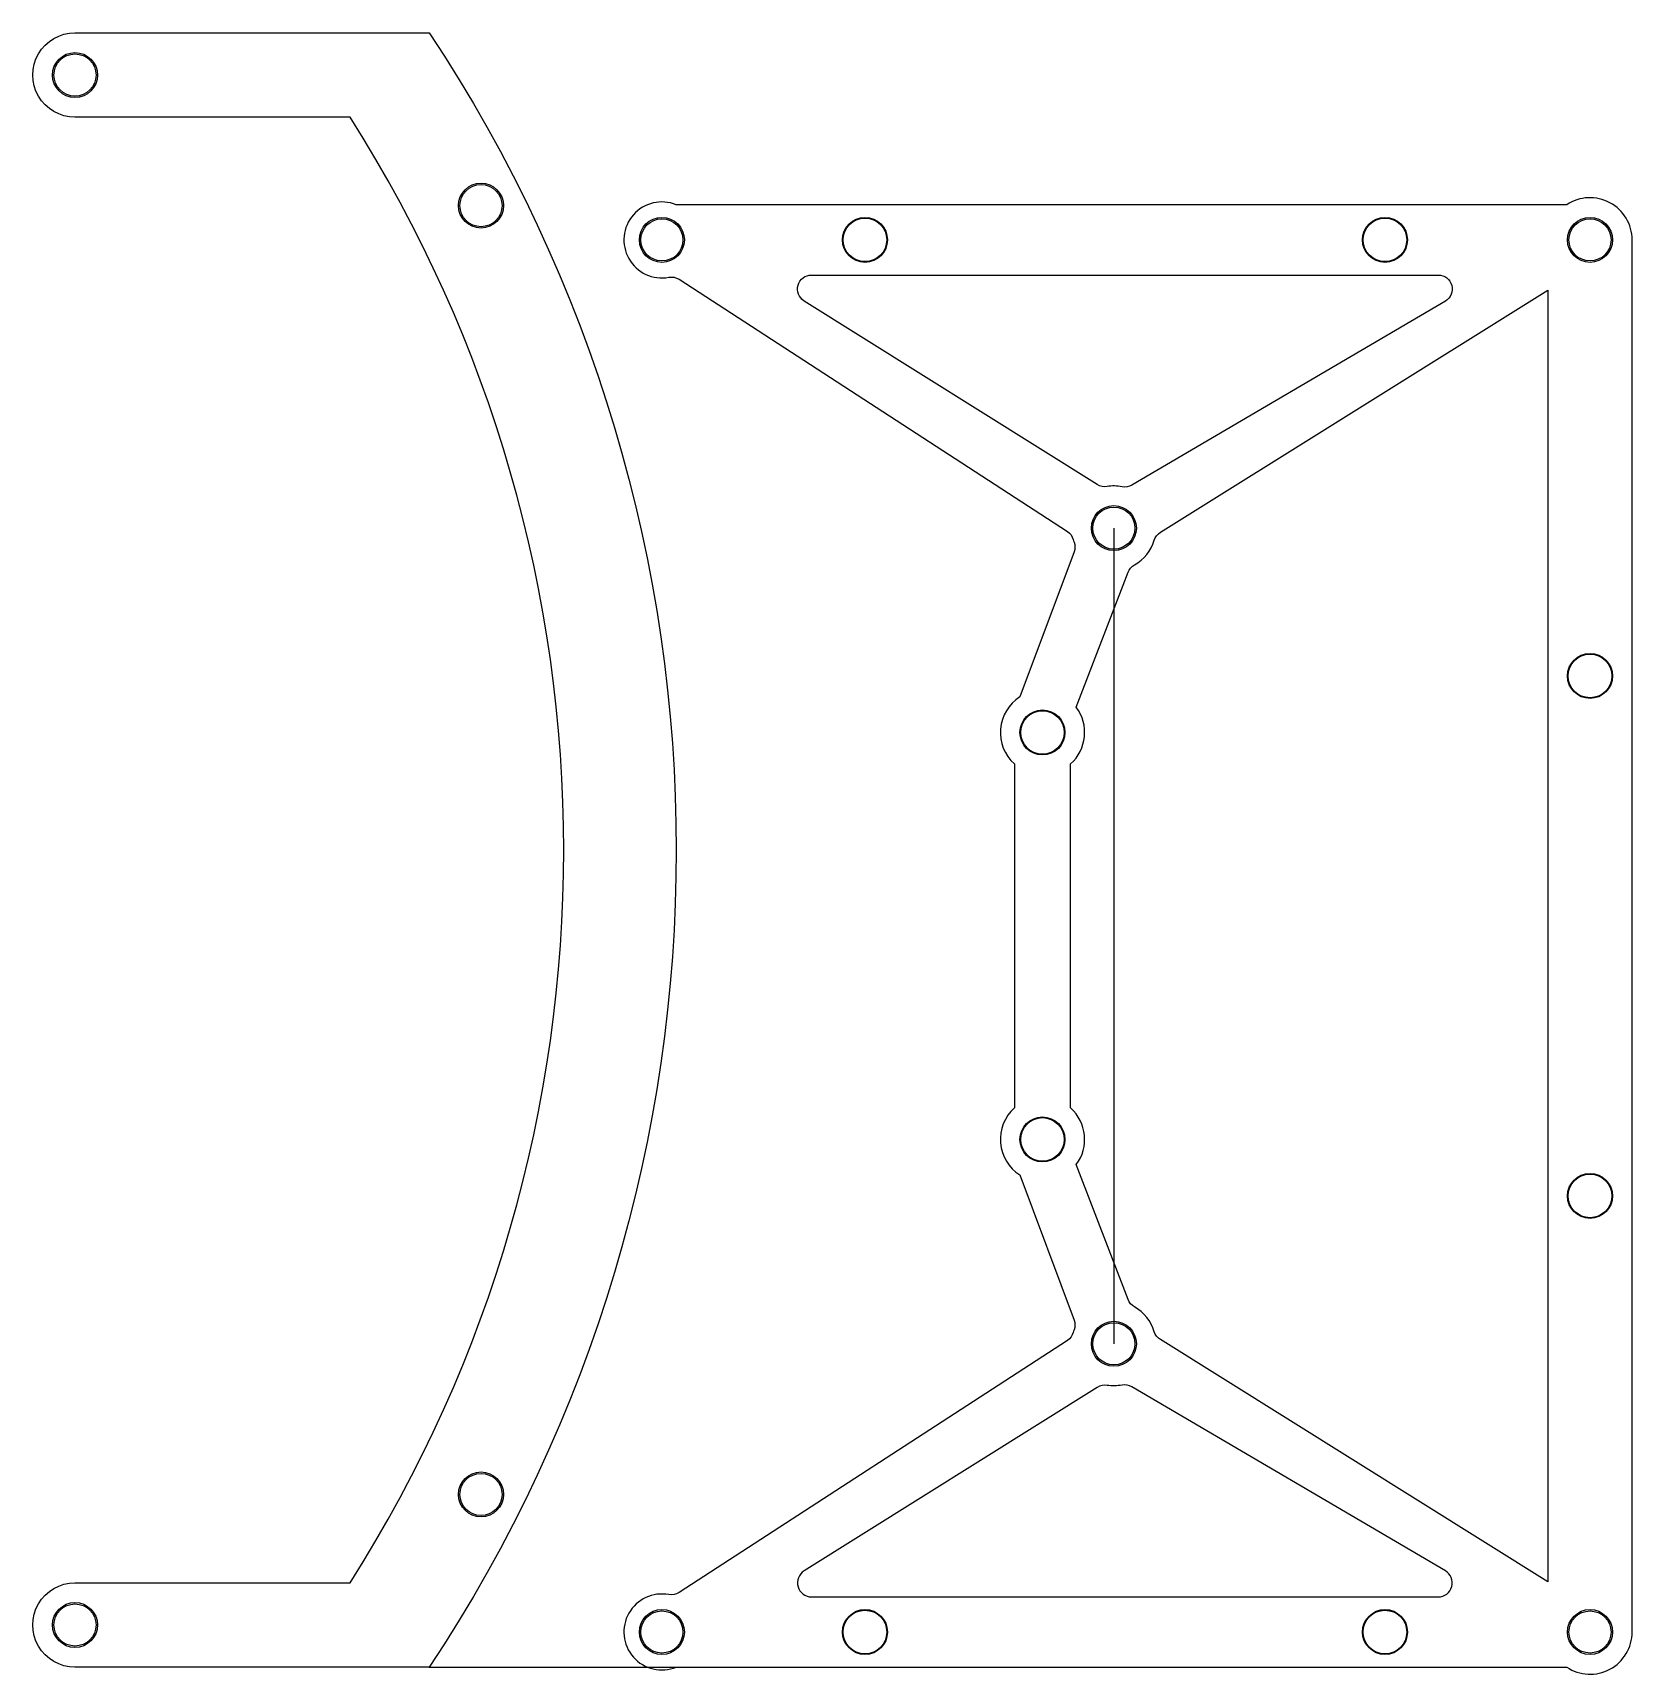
# Model space of a CAD drawing. Header units: inches. Extents: x 0 to 114, y -1 to 116.
import ezdxf

# ---------------------------------------------------------------- set-up
doc = ezdxf.new("R2010")
doc.units = ezdxf.units.IN
doc.header["$MEASUREMENT"] = 0
for name, color, linetype in [('Layer1', 3, 'Continuous'), ('ハンドル2', 5, 'Continuous'), ('穴', 3, 'Continuous')]:
    doc.layers.add(name, color=color, linetype=linetype)

msp = doc.modelspace()

# ---------------------------------------------------------------- linework, layer by layer
for p, q in [((76.92, 81.05), (76.92, 23.01)), ((28.21, 0), (45.78, 0))]:
    msp.add_line(p, q)
for centre, radius in [((3, 113.29), 1.6), ((31.89, 104), 1.6), ((44.76, 101.56), 1.6), ((59.21, 101.56), 1.6), ((96.21, 101.56), 1.6), ((110.8, 101.56), 1.6), ((76.92, 81.05), 1.6), ((76.92, 81.05), 1.5), ((110.8, 70.53), 1.6), ((71.84, 66.51), 1.6), ((71.84, 37.55), 1.6), ((110.8, 33.53), 1.6), ((76.92, 23.01), 1.6), ((76.92, 23.01), 1.5), ((31.89, 12.29), 1.6), ((3, 3), 1.6), ((44.76, 2.5), 1.6), ((59.21, 2.5), 1.6), ((96.21, 2.5), 1.6), ((110.8, 2.5), 1.6)]:
    msp.add_circle(centre, radius)
at = {"layer": 'Layer1'}
for points in [[(70.23, 35.02), (74.09, 24.69, -0.17579), (74.09, 24.01, 0.016597), (74.03, 23.82, -0.182676), (73.61, 23.25), (45.98, 5.3, -0.191841), (45.25, 5.16, 1.334668), (45.78, 0), (109.14, 0, 0.598235), (113.8, 2.5), (113.8, 101.56, 0.598235), (109.14, 104.06), (45.78, 104.06, 1.334668), (45.25, 98.9, -0.191841), (45.98, 98.76), (73.61, 80.81, -0.182676), (74.03, 80.24, 0.016597), (74.09, 80.05, -0.17579), (74.09, 79.37), (70.23, 69.04, 0.49632), (69.84, 64.27), (69.84, 39.79, 0.49632)], [(100.51, 97.2), (78.19, 84.11, -0.182676), (77.5, 83.99, 0.089124), (76.44, 84.01, -0.182676), (75.74, 84.15), (54.88, 97.21, -0.753154), (55.41, 99.06), (100, 99.06, -0.764635)], [(73.84, 39.79), (73.84, 64.27, 0.3884), (74.25, 68.3), (77.94, 77.91, -0.17579), (78.38, 78.43, 0.195695), (79.8, 80.19, -0.182676), (80.23, 80.75), (107.8, 97.98), (107.8, 6.08), (80.23, 23.31, -0.182676), (79.8, 23.87, 0.195695), (78.38, 25.63, -0.17579), (77.94, 26.15), (74.25, 35.76, 0.3884)], [(100.51, 6.86), (78.19, 19.95, 0.182676), (77.5, 20.07, -0.089124), (76.44, 20.05, 0.182676), (75.74, 19.91), (54.88, 6.85, 0.753154), (55.41, 5), (100, 5, 0.764635)]]:
    msp.add_lwpolyline(points, format="xyb", close=True, dxfattribs=at)
for centre, radius in [((44.76, 101.56), 1.5), ((59.21, 101.56), 1.55), ((96.21, 101.56), 1.55), ((110.8, 101.56), 1.5), ((76.92, 81.05), 1.5), ((110.8, 70.53), 1.55), ((71.84, 66.51), 1.55), ((71.84, 37.55), 1.55), ((110.8, 33.53), 1.55), ((76.92, 23.01), 1.5), ((44.76, 2.5), 1.5), ((59.21, 2.5), 1.55), ((96.21, 2.5), 1.55), ((110.8, 2.5), 1.5)]:
    msp.add_circle(centre, radius, dxfattribs=at)
at = {"layer": 'ハンドル2'}
msp.add_lwpolyline([(28.21, 0), (3, 0, -1.000185), (3, 6), (22.57, 6, 0.291662), (22.57, 110.29), (3, 110.29, -1.000185), (3, 116.29), (28.21, 116.29, -0.30217)], format="xyb", close=True, dxfattribs=at)
at = {"layer": '穴'}
for centre in [(3, 113.29), (31.89, 104), (31.89, 12.29), (3, 3)]:
    msp.add_circle(centre, 1.5, dxfattribs=at)

doc.saveas('drawing.dxf')
